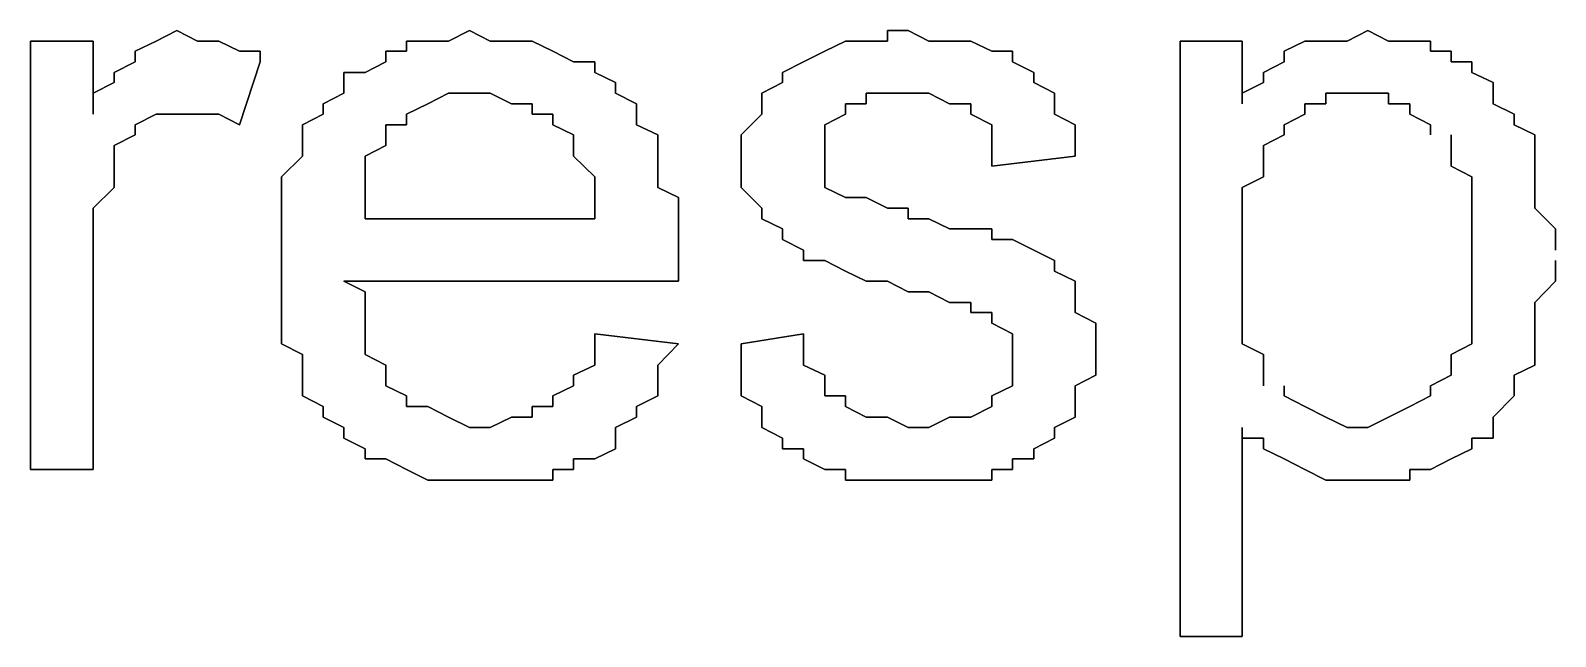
# Model space of a CAD drawing. Header units: metres. Extents: x 2.9 to 42.8, y 1.7 to 28.7.
# Drawn here: x 37.8107 to 38.0682, y 15.3776 to 15.4799 of the extents above; entities that cross this region are included whole.
import ezdxf

# ---------------------------------------------------------------- set-up
doc = ezdxf.new("R2010")
doc.units = ezdxf.units.M
doc.layers.add('GRIS', color=8, linetype='Continuous')

msp = doc.modelspace()

# ---------------------------------------------------------------- linework, layer by layer
at = {"layer": 'GRIS', "lineweight": -3}
for points in [[(37.8354, 15.4799), (37.8319, 15.4781), (37.8354, 15.4799)], [(37.8389, 15.4781), (37.8354, 15.4799), (37.8389, 15.4781)], [(37.8848, 15.4799), (37.8813, 15.4781), (37.8848, 15.4799)], [(37.8883, 15.4781), (37.8848, 15.4799), (37.8883, 15.4781)], [(37.9589, 15.4799), (37.9554, 15.4799), (37.9589, 15.4799)], [(37.9554, 15.4799), (37.9554, 15.4781), (37.9554, 15.4799)], [(37.9624, 15.4781), (37.9589, 15.4799), (37.9624, 15.4781)], [(38.0365, 15.4799), (38.033, 15.4781), (38.0365, 15.4799)], [(38.04, 15.4781), (38.0365, 15.4799), (38.04, 15.4781)], [(37.8213, 15.4781), (37.8107, 15.4781), (37.8213, 15.4781)], [(37.8107, 15.4781), (37.8107, 15.4058), (37.8107, 15.4781)], [(37.8213, 15.4658), (37.8213, 15.4781), (37.8213, 15.4658)], [(37.8319, 15.4781), (37.8284, 15.4764), (37.8319, 15.4781)], [(37.8284, 15.4764), (37.8284, 15.4746), (37.8284, 15.4764)], [(37.8425, 15.4781), (37.8389, 15.4781), (37.8425, 15.4781)], [(37.846, 15.4764), (37.8425, 15.4781), (37.846, 15.4764)], [(37.8495, 15.4764), (37.846, 15.4764), (37.8495, 15.4764)], [(37.8495, 15.4746), (37.8495, 15.4764), (37.8495, 15.4746)], [(37.8742, 15.4764), (37.8707, 15.4764), (37.8742, 15.4764)], [(37.8707, 15.4764), (37.8707, 15.4746), (37.8707, 15.4764)], [(37.8778, 15.4781), (37.8742, 15.4781), (37.8778, 15.4781)], [(37.8742, 15.4781), (37.8742, 15.4764), (37.8742, 15.4781)], [(37.8813, 15.4781), (37.8778, 15.4781), (37.8813, 15.4781)], [(37.8919, 15.4781), (37.8883, 15.4781), (37.8919, 15.4781)], [(37.8954, 15.4781), (37.8919, 15.4781), (37.8954, 15.4781)], [(37.8989, 15.4764), (37.8954, 15.4781), (37.8989, 15.4764)], [(37.9024, 15.4746), (37.8989, 15.4764), (37.9024, 15.4746)], [(37.9448, 15.4764), (37.9412, 15.4746), (37.9448, 15.4764)], [(37.9483, 15.4781), (37.9448, 15.4764), (37.9483, 15.4781)], [(37.9518, 15.4781), (37.9483, 15.4781), (37.9518, 15.4781)], [(37.9554, 15.4781), (37.9518, 15.4781), (37.9554, 15.4781)], [(37.9659, 15.4781), (37.9624, 15.4781), (37.9659, 15.4781)], [(37.9695, 15.4781), (37.9659, 15.4781), (37.9695, 15.4781)], [(37.973, 15.4764), (37.9695, 15.4781), (37.973, 15.4764)], [(37.9765, 15.4764), (37.973, 15.4764), (37.9765, 15.4764)], [(37.9765, 15.4746), (37.9765, 15.4764), (37.9765, 15.4746)], [(38.0153, 15.4781), (38.0048, 15.4781), (38.0153, 15.4781)], [(38.0048, 15.4781), (38.0048, 15.3776), (38.0048, 15.4781)], [(38.0153, 15.4675), (38.0153, 15.4781), (38.0153, 15.4675)], [(38.0259, 15.4781), (38.0224, 15.4764), (38.0259, 15.4781)], [(38.0224, 15.4764), (38.0224, 15.4746), (38.0224, 15.4764)], [(38.0294, 15.4781), (38.0259, 15.4781), (38.0294, 15.4781)], [(38.033, 15.4781), (38.0294, 15.4781), (38.033, 15.4781)], [(38.0436, 15.4781), (38.04, 15.4781), (38.0436, 15.4781)], [(38.0471, 15.4781), (38.0436, 15.4781), (38.0471, 15.4781)], [(38.0471, 15.4764), (38.0471, 15.4781), (38.0471, 15.4764)], [(38.0506, 15.4764), (38.0471, 15.4764), (38.0506, 15.4764)], [(38.0506, 15.4746), (38.0506, 15.4764), (38.0506, 15.4746)], [(37.8284, 15.4746), (37.8248, 15.4728), (37.8284, 15.4746)], [(37.846, 15.464), (37.8495, 15.4746), (37.846, 15.464)], [(37.8707, 15.4746), (37.8672, 15.4728), (37.8707, 15.4746)], [(37.906, 15.4746), (37.9024, 15.4746), (37.906, 15.4746)], [(37.906, 15.4728), (37.906, 15.4746), (37.906, 15.4728)], [(37.9412, 15.4746), (37.9377, 15.4728), (37.9412, 15.4746)], [(37.9801, 15.4728), (37.9765, 15.4746), (37.9801, 15.4728)], [(38.0224, 15.4746), (38.0189, 15.4728), (38.0224, 15.4746)], [(38.0541, 15.4746), (38.0506, 15.4746), (38.0541, 15.4746)], [(38.0541, 15.4728), (38.0541, 15.4746), (38.0541, 15.4728)], [(37.8248, 15.4711), (37.8213, 15.4693), (37.8248, 15.4711)], [(37.8248, 15.4728), (37.8248, 15.4711), (37.8248, 15.4728)], [(37.8672, 15.4728), (37.8636, 15.4728), (37.8672, 15.4728)], [(37.8636, 15.4728), (37.8636, 15.4711), (37.8636, 15.4728)], [(37.8636, 15.4711), (37.8636, 15.4693), (37.8636, 15.4711)], [(37.9095, 15.4711), (37.906, 15.4728), (37.9095, 15.4711)], [(37.9095, 15.4693), (37.9095, 15.4711), (37.9095, 15.4693)], [(37.9377, 15.4711), (37.9342, 15.4693), (37.9377, 15.4711)], [(37.9377, 15.4728), (37.9377, 15.4711), (37.9377, 15.4728)], [(37.9801, 15.4711), (37.9801, 15.4728), (37.9801, 15.4711)], [(37.9836, 15.4693), (37.9801, 15.4711), (37.9836, 15.4693)], [(38.0189, 15.4711), (38.0153, 15.4693), (38.0189, 15.4711)], [(38.0189, 15.4728), (38.0189, 15.4711), (38.0189, 15.4728)], [(38.0577, 15.4711), (38.0541, 15.4728), (38.0577, 15.4711)], [(38.0577, 15.4693), (38.0577, 15.4711), (38.0577, 15.4693)], [(37.8213, 15.4693), (37.8213, 15.4658), (37.8213, 15.4693)], [(37.8636, 15.4693), (37.8601, 15.4675), (37.8636, 15.4693)], [(37.8778, 15.4675), (37.8813, 15.4693), (37.8778, 15.4675)], [(37.8813, 15.4693), (37.8848, 15.4693), (37.8813, 15.4693)], [(37.8848, 15.4693), (37.8883, 15.4693), (37.8848, 15.4693)], [(37.8883, 15.4693), (37.8919, 15.4675), (37.8883, 15.4693)], [(37.913, 15.4675), (37.9095, 15.4693), (37.913, 15.4675)], [(37.9342, 15.4693), (37.9342, 15.4675), (37.9342, 15.4693)], [(37.9518, 15.4675), (37.9518, 15.4693), (37.9518, 15.4675)], [(37.9518, 15.4693), (37.9554, 15.4693), (37.9518, 15.4693)], [(37.9554, 15.4693), (37.9589, 15.4693), (37.9554, 15.4693)], [(37.9589, 15.4693), (37.9624, 15.4693), (37.9589, 15.4693)], [(37.9624, 15.4693), (37.9659, 15.4675), (37.9624, 15.4693)], [(37.9836, 15.4675), (37.9836, 15.4693), (37.9836, 15.4675)], [(38.0153, 15.4693), (38.0153, 15.4675), (38.0153, 15.4693)], [(38.0294, 15.4675), (38.0294, 15.4693), (38.0294, 15.4675)], [(38.0294, 15.4693), (38.033, 15.4693), (38.0294, 15.4693)], [(38.033, 15.4693), (38.0365, 15.4693), (38.033, 15.4693)], [(38.0365, 15.4693), (38.04, 15.4693), (38.0365, 15.4693)], [(38.04, 15.4693), (38.04, 15.4675), (38.04, 15.4693)], [(38.0577, 15.4675), (38.0577, 15.4693), (38.0577, 15.4675)], [(37.8284, 15.464), (37.8319, 15.4658), (37.8284, 15.464)], [(37.8319, 15.4658), (37.8354, 15.4658), (37.8319, 15.4658)], [(37.8354, 15.4658), (37.8389, 15.4658), (37.8354, 15.4658)], [(37.8389, 15.4658), (37.8425, 15.4658), (37.8389, 15.4658)], [(37.8425, 15.4658), (37.846, 15.464), (37.8425, 15.4658)], [(37.8601, 15.4658), (37.8566, 15.464), (37.8601, 15.4658)], [(37.8601, 15.4675), (37.8601, 15.4658), (37.8601, 15.4675)], [(37.8742, 15.4658), (37.8778, 15.4675), (37.8742, 15.4658)], [(37.8742, 15.464), (37.8742, 15.4658), (37.8742, 15.464)], [(37.8919, 15.4675), (37.8954, 15.4675), (37.8919, 15.4675)], [(37.8954, 15.4675), (37.8954, 15.4658), (37.8954, 15.4675)], [(37.8954, 15.4658), (37.8989, 15.4658), (37.8954, 15.4658)], [(37.8989, 15.4658), (37.8989, 15.464), (37.8989, 15.4658)], [(37.913, 15.4658), (37.913, 15.4675), (37.913, 15.4658)], [(37.913, 15.464), (37.913, 15.4658), (37.913, 15.464)], [(37.9342, 15.4658), (37.9307, 15.4623), (37.9342, 15.4658)], [(37.9342, 15.4675), (37.9342, 15.4658), (37.9342, 15.4675)], [(37.9448, 15.464), (37.9483, 15.4658), (37.9448, 15.464)], [(37.9483, 15.4658), (37.9483, 15.4675), (37.9483, 15.4658)], [(37.9483, 15.4675), (37.9518, 15.4675), (37.9483, 15.4675)], [(37.9659, 15.4675), (37.9695, 15.4675), (37.9659, 15.4675)], [(37.9695, 15.4675), (37.9695, 15.4658), (37.9695, 15.4675)], [(37.9695, 15.4658), (37.973, 15.464), (37.9695, 15.4658)], [(37.9836, 15.4658), (37.9836, 15.4675), (37.9836, 15.4658)], [(37.9871, 15.464), (37.9836, 15.4658), (37.9871, 15.464)], [(38.0224, 15.464), (38.0259, 15.4658), (38.0224, 15.464)], [(38.0259, 15.4658), (38.0259, 15.4675), (38.0259, 15.4658)], [(38.0259, 15.4675), (38.0294, 15.4675), (38.0259, 15.4675)], [(38.04, 15.4675), (38.0436, 15.4675), (38.04, 15.4675)], [(38.0436, 15.4675), (38.0436, 15.4658), (38.0436, 15.4675)], [(38.0436, 15.4658), (38.0471, 15.464), (38.0436, 15.4658)], [(38.0612, 15.4658), (38.0577, 15.4675), (38.0612, 15.4658)], [(38.0612, 15.464), (38.0612, 15.4658), (38.0612, 15.464)], [(37.8284, 15.4623), (37.8284, 15.464), (37.8284, 15.4623)], [(37.8566, 15.464), (37.8566, 15.4623), (37.8566, 15.464)], [(37.8707, 15.4623), (37.8707, 15.464), (37.8707, 15.4623)], [(37.8707, 15.464), (37.8742, 15.464), (37.8707, 15.464)], [(37.8989, 15.464), (37.9024, 15.4623), (37.8989, 15.464)], [(37.9166, 15.4623), (37.913, 15.464), (37.9166, 15.4623)], [(37.9448, 15.4623), (37.9448, 15.464), (37.9448, 15.4623)], [(37.973, 15.464), (37.973, 15.4623), (37.973, 15.464)], [(37.9871, 15.4623), (37.9871, 15.464), (37.9871, 15.4623)], [(38.0224, 15.4623), (38.0224, 15.464), (38.0224, 15.4623)], [(38.0471, 15.464), (38.0471, 15.4623), (38.0471, 15.464)], [(38.0647, 15.4623), (38.0612, 15.464), (38.0647, 15.4623)], [(37.8248, 15.4605), (37.8284, 15.4623), (37.8248, 15.4605)], [(37.8248, 15.4587), (37.8248, 15.4605), (37.8248, 15.4587)], [(37.8566, 15.4623), (37.8566, 15.4605), (37.8566, 15.4623)], [(37.8566, 15.4605), (37.8566, 15.4587), (37.8566, 15.4605)], [(37.8672, 15.4587), (37.8707, 15.4605), (37.8672, 15.4587)], [(37.8707, 15.4605), (37.8707, 15.4623), (37.8707, 15.4605)], [(37.9024, 15.4623), (37.9024, 15.4605), (37.9024, 15.4623)], [(37.9024, 15.4605), (37.9024, 15.4587), (37.9024, 15.4605)], [(37.9166, 15.4605), (37.9166, 15.4623), (37.9166, 15.4605)], [(37.9166, 15.4587), (37.9166, 15.4605), (37.9166, 15.4587)], [(37.9307, 15.4623), (37.9307, 15.4605), (37.9307, 15.4623)], [(37.9307, 15.4605), (37.9307, 15.4587), (37.9307, 15.4605)], [(37.9448, 15.4605), (37.9448, 15.4623), (37.9448, 15.4605)], [(37.9448, 15.457), (37.9448, 15.4605), (37.9448, 15.457)], [(37.973, 15.4623), (37.973, 15.4587), (37.973, 15.4623)], [(37.9871, 15.4587), (37.9871, 15.4623), (37.9871, 15.4587)], [(38.0189, 15.4605), (38.0224, 15.4623), (38.0189, 15.4605)], [(38.0189, 15.4587), (38.0189, 15.4605), (38.0189, 15.4587)], [(38.0506, 15.4623), (38.0506, 15.4605), (38.0506, 15.4623)], [(38.0506, 15.4605), (38.0506, 15.4587), (38.0506, 15.4605)], [(38.0647, 15.4605), (38.0647, 15.4623), (38.0647, 15.4605)], [(38.0647, 15.4587), (38.0647, 15.4605), (38.0647, 15.4587)], [(37.8248, 15.457), (37.8248, 15.4587), (37.8248, 15.457)], [(37.8566, 15.4587), (37.8531, 15.4552), (37.8566, 15.4587)], [(37.8672, 15.4552), (37.8672, 15.4587), (37.8672, 15.4552)], [(37.9024, 15.4587), (37.906, 15.4552), (37.9024, 15.4587)], [(37.9166, 15.4552), (37.9166, 15.4587), (37.9166, 15.4552)], [(37.9307, 15.4587), (37.9307, 15.457), (37.9307, 15.4587)], [(37.973, 15.4587), (37.973, 15.457), (37.973, 15.4587)], [(37.973, 15.457), (37.9871, 15.4587), (37.973, 15.457)], [(38.0189, 15.457), (38.0189, 15.4587), (38.0189, 15.457)], [(38.0506, 15.4587), (38.0506, 15.457), (38.0506, 15.4587)], [(38.0647, 15.457), (38.0647, 15.4587), (38.0647, 15.457)], [(37.8248, 15.4552), (37.8248, 15.457), (37.8248, 15.4552)], [(37.8248, 15.4534), (37.8248, 15.4552), (37.8248, 15.4534)], [(37.8531, 15.4552), (37.8531, 15.4534), (37.8531, 15.4552)], [(37.8672, 15.4534), (37.8672, 15.4552), (37.8672, 15.4534)], [(37.906, 15.4552), (37.906, 15.4534), (37.906, 15.4552)], [(37.9166, 15.4534), (37.9166, 15.4552), (37.9166, 15.4534)], [(37.9307, 15.457), (37.9307, 15.4552), (37.9307, 15.457)], [(37.9307, 15.4552), (37.9307, 15.4534), (37.9307, 15.4552)], [(37.9448, 15.4552), (37.9448, 15.457), (37.9448, 15.4552)], [(37.9448, 15.4534), (37.9448, 15.4552), (37.9448, 15.4534)], [(38.0153, 15.4534), (38.0189, 15.4552), (38.0153, 15.4534)], [(38.0189, 15.4552), (38.0189, 15.457), (38.0189, 15.4552)], [(38.0506, 15.457), (38.0541, 15.4552), (38.0506, 15.457)], [(38.0541, 15.4552), (38.0541, 15.4534), (38.0541, 15.4552)], [(38.0647, 15.4534), (38.0647, 15.457), (38.0647, 15.4534)], [(37.8213, 15.4499), (37.8248, 15.4534), (37.8213, 15.4499)], [(37.8531, 15.4534), (37.8531, 15.4517), (37.8531, 15.4534)], [(37.8672, 15.4517), (37.8672, 15.4534), (37.8672, 15.4517)], [(37.906, 15.4534), (37.906, 15.4517), (37.906, 15.4534)], [(37.9201, 15.4517), (37.9166, 15.4534), (37.9201, 15.4517)], [(37.9307, 15.4534), (37.9342, 15.4499), (37.9307, 15.4534)], [(37.9483, 15.4517), (37.9448, 15.4534), (37.9483, 15.4517)], [(38.0153, 15.4499), (38.0153, 15.4534), (38.0153, 15.4499)], [(38.0541, 15.4534), (38.0541, 15.4499), (38.0541, 15.4534)], [(38.0647, 15.4517), (38.0647, 15.4534), (38.0647, 15.4517)], [(37.8531, 15.4517), (37.8531, 15.4481), (37.8531, 15.4517)], [(37.8672, 15.4481), (37.8672, 15.4517), (37.8672, 15.4481)], [(37.906, 15.4517), (37.906, 15.4481), (37.906, 15.4517)], [(37.9201, 15.4481), (37.9201, 15.4517), (37.9201, 15.4481)], [(37.9518, 15.4517), (37.9483, 15.4517), (37.9518, 15.4517)], [(37.9554, 15.4499), (37.9518, 15.4517), (37.9554, 15.4499)], [(38.0647, 15.4499), (38.0647, 15.4517), (38.0647, 15.4499)], [(37.8213, 15.4481), (37.8213, 15.4499), (37.8213, 15.4481)], [(37.8213, 15.4464), (37.8213, 15.4481), (37.8213, 15.4464)], [(37.8531, 15.4481), (37.8531, 15.4464), (37.8531, 15.4481)], [(37.906, 15.4481), (37.8672, 15.4481), (37.906, 15.4481)], [(37.9201, 15.4464), (37.9201, 15.4481), (37.9201, 15.4464)], [(37.9342, 15.4499), (37.9342, 15.4481), (37.9342, 15.4499)], [(37.9342, 15.4481), (37.9377, 15.4464), (37.9342, 15.4481)], [(37.9589, 15.4499), (37.9554, 15.4499), (37.9589, 15.4499)], [(37.9589, 15.4481), (37.9589, 15.4499), (37.9589, 15.4481)], [(37.9624, 15.4481), (37.9589, 15.4481), (37.9624, 15.4481)], [(37.9659, 15.4464), (37.9624, 15.4481), (37.9659, 15.4464)], [(38.0153, 15.4481), (38.0153, 15.4499), (38.0153, 15.4481)], [(38.0153, 15.4446), (38.0153, 15.4481), (38.0153, 15.4446)], [(38.0541, 15.4499), (38.0541, 15.4481), (38.0541, 15.4499)], [(38.0541, 15.4481), (38.0541, 15.4446), (38.0541, 15.4481)], [(38.0682, 15.4464), (38.0647, 15.4499), (38.0682, 15.4464)], [(37.8213, 15.4428), (37.8213, 15.4464), (37.8213, 15.4428)], [(37.8531, 15.4464), (37.8531, 15.4428), (37.8531, 15.4464)], [(37.9201, 15.4428), (37.9201, 15.4464), (37.9201, 15.4428)], [(37.9377, 15.4464), (37.9377, 15.4446), (37.9377, 15.4464)], [(37.9695, 15.4464), (37.9659, 15.4464), (37.9695, 15.4464)], [(37.973, 15.4464), (37.9695, 15.4464), (37.973, 15.4464)], [(37.973, 15.4446), (37.973, 15.4464), (37.973, 15.4446)], [(38.0682, 15.4446), (38.0682, 15.4464), (38.0682, 15.4446)], [(37.8213, 15.4058), (37.8213, 15.4428), (37.8213, 15.4058)], [(37.8531, 15.4428), (37.8531, 15.4411), (37.8531, 15.4428)], [(37.9201, 15.4411), (37.9201, 15.4428), (37.9201, 15.4411)], [(37.9377, 15.4446), (37.9412, 15.4428), (37.9377, 15.4446)], [(37.9412, 15.4428), (37.9412, 15.4411), (37.9412, 15.4428)], [(37.9765, 15.4446), (37.973, 15.4446), (37.9765, 15.4446)], [(37.9801, 15.4428), (37.9765, 15.4446), (37.9801, 15.4428)], [(37.9836, 15.4411), (37.9801, 15.4428), (37.9836, 15.4411)], [(38.0153, 15.4428), (38.0153, 15.4446), (38.0153, 15.4428)], [(38.0153, 15.4411), (38.0153, 15.4428), (38.0153, 15.4411)], [(38.0541, 15.4446), (38.0541, 15.4411), (38.0541, 15.4446)], [(38.0682, 15.4428), (38.0682, 15.4446), (38.0682, 15.4428)], [(37.8531, 15.4411), (37.8531, 15.4393), (37.8531, 15.4411)], [(37.9201, 15.4393), (37.9201, 15.4411), (37.9201, 15.4393)], [(37.9412, 15.4411), (37.9448, 15.4411), (37.9412, 15.4411)], [(37.9448, 15.4411), (37.9483, 15.4393), (37.9448, 15.4411)], [(37.9836, 15.4393), (37.9836, 15.4411), (37.9836, 15.4393)], [(38.0153, 15.4376), (38.0153, 15.4411), (38.0153, 15.4376)], [(38.0541, 15.4411), (38.0541, 15.4376), (38.0541, 15.4411)], [(38.0682, 15.4393), (38.0682, 15.4411), (38.0682, 15.4393)], [(37.8531, 15.4393), (37.8531, 15.4358), (37.8531, 15.4393)], [(37.8672, 15.4358), (37.8636, 15.4376), (37.8672, 15.4358)], [(37.8636, 15.4376), (37.9201, 15.4376), (37.8636, 15.4376)], [(37.9201, 15.4376), (37.9201, 15.4393), (37.9201, 15.4376)], [(37.9483, 15.4393), (37.9518, 15.4376), (37.9483, 15.4393)], [(37.9518, 15.4376), (37.9554, 15.4376), (37.9518, 15.4376)], [(37.9554, 15.4376), (37.9589, 15.4358), (37.9554, 15.4376)], [(37.9871, 15.4376), (37.9836, 15.4393), (37.9871, 15.4376)], [(37.9871, 15.434), (37.9871, 15.4376), (37.9871, 15.434)], [(38.0153, 15.4358), (38.0153, 15.4376), (38.0153, 15.4358)], [(38.0541, 15.4376), (38.0541, 15.434), (38.0541, 15.4376)], [(38.0647, 15.434), (38.0682, 15.4376), (38.0647, 15.434)], [(38.0682, 15.4376), (38.0682, 15.4393), (38.0682, 15.4376)], [(37.8531, 15.4358), (37.8531, 15.434), (37.8531, 15.4358)], [(37.8672, 15.4323), (37.8672, 15.4358), (37.8672, 15.4323)], [(37.9589, 15.4358), (37.9624, 15.4358), (37.9589, 15.4358)], [(37.9624, 15.4358), (37.9659, 15.434), (37.9624, 15.4358)], [(38.0153, 15.4323), (38.0153, 15.4358), (38.0153, 15.4323)], [(37.8531, 15.434), (37.8531, 15.4305), (37.8531, 15.434)], [(37.8672, 15.4305), (37.8672, 15.4323), (37.8672, 15.4305)], [(37.9659, 15.434), (37.9695, 15.434), (37.9659, 15.434)], [(37.9695, 15.434), (37.9695, 15.4323), (37.9695, 15.434)], [(37.9695, 15.4323), (37.973, 15.4323), (37.9695, 15.4323)], [(37.973, 15.4323), (37.973, 15.4305), (37.973, 15.4323)], [(37.9871, 15.4323), (37.9871, 15.434), (37.9871, 15.4323)], [(37.9906, 15.4305), (37.9871, 15.4323), (37.9906, 15.4305)], [(38.0153, 15.4305), (38.0153, 15.4323), (38.0153, 15.4305)], [(38.0541, 15.434), (38.0541, 15.4323), (38.0541, 15.434)], [(38.0541, 15.4323), (38.0541, 15.4305), (38.0541, 15.4323)], [(38.0647, 15.4323), (38.0647, 15.434), (38.0647, 15.4323)], [(38.0647, 15.4287), (38.0647, 15.4323), (38.0647, 15.4287)], [(37.8531, 15.4305), (37.8531, 15.4287), (37.8531, 15.4305)], [(37.8672, 15.4287), (37.8672, 15.4305), (37.8672, 15.4287)], [(37.973, 15.4305), (37.9765, 15.4287), (37.973, 15.4305)], [(37.9906, 15.4287), (37.9906, 15.4305), (37.9906, 15.4287)], [(38.0153, 15.427), (38.0153, 15.4305), (38.0153, 15.427)], [(38.0541, 15.4305), (38.0541, 15.427), (38.0541, 15.4305)], [(37.8531, 15.4287), (37.8531, 15.427), (37.8531, 15.4287)], [(37.8531, 15.427), (37.8566, 15.4252), (37.8531, 15.427)], [(37.8672, 15.4252), (37.8672, 15.4287), (37.8672, 15.4252)], [(37.906, 15.4287), (37.906, 15.427), (37.906, 15.4287)], [(37.9201, 15.427), (37.906, 15.4287), (37.9201, 15.427)], [(37.906, 15.427), (37.906, 15.4234), (37.906, 15.427)], [(37.9166, 15.4234), (37.9201, 15.427), (37.9166, 15.4234)], [(37.9412, 15.4287), (37.9307, 15.427), (37.9412, 15.4287)], [(37.9307, 15.427), (37.9307, 15.4252), (37.9307, 15.427)], [(37.9412, 15.4252), (37.9412, 15.4287), (37.9412, 15.4252)], [(37.9765, 15.4287), (37.9765, 15.427), (37.9765, 15.4287)], [(37.9765, 15.427), (37.9765, 15.4252), (37.9765, 15.427)], [(37.9906, 15.427), (37.9906, 15.4287), (37.9906, 15.427)], [(37.9906, 15.4234), (37.9906, 15.427), (37.9906, 15.4234)], [(38.0189, 15.4252), (38.0153, 15.427), (38.0189, 15.4252)], [(38.0541, 15.427), (38.0506, 15.4252), (38.0541, 15.427)], [(38.0647, 15.427), (38.0647, 15.4287), (38.0647, 15.427)], [(38.0647, 15.4252), (38.0647, 15.427), (38.0647, 15.4252)], [(37.8566, 15.4252), (37.8566, 15.4217), (37.8566, 15.4252)], [(37.8707, 15.4234), (37.8672, 15.4252), (37.8707, 15.4234)], [(37.9307, 15.4252), (37.9307, 15.4234), (37.9307, 15.4252)], [(37.9412, 15.4234), (37.9412, 15.4252), (37.9412, 15.4234)], [(37.9765, 15.4252), (37.9765, 15.4234), (37.9765, 15.4252)], [(38.0189, 15.4234), (38.0189, 15.4252), (38.0189, 15.4234)], [(38.0506, 15.4252), (38.0506, 15.4234), (38.0506, 15.4252)], [(38.0647, 15.4234), (38.0647, 15.4252), (38.0647, 15.4234)], [(37.8566, 15.4217), (37.8566, 15.4199), (37.8566, 15.4217)], [(37.8707, 15.4217), (37.8707, 15.4234), (37.8707, 15.4217)], [(37.8707, 15.4199), (37.8707, 15.4217), (37.8707, 15.4199)], [(37.906, 15.4234), (37.9024, 15.4217), (37.906, 15.4234)], [(37.9024, 15.4217), (37.9024, 15.4199), (37.9024, 15.4217)], [(37.9166, 15.4217), (37.9166, 15.4234), (37.9166, 15.4217)], [(37.9166, 15.4199), (37.9166, 15.4217), (37.9166, 15.4199)], [(37.9307, 15.4234), (37.9307, 15.4199), (37.9307, 15.4234)], [(37.9448, 15.4217), (37.9412, 15.4234), (37.9448, 15.4217)], [(37.9448, 15.4199), (37.9448, 15.4217), (37.9448, 15.4199)], [(37.9765, 15.4234), (37.9765, 15.4199), (37.9765, 15.4234)], [(37.9871, 15.4199), (37.9906, 15.4217), (37.9871, 15.4199)], [(37.9906, 15.4217), (37.9906, 15.4234), (37.9906, 15.4217)], [(38.0189, 15.4217), (38.0189, 15.4234), (38.0189, 15.4217)], [(38.0189, 15.4199), (38.0189, 15.4217), (38.0189, 15.4199)], [(38.0506, 15.4217), (38.0471, 15.4199), (38.0506, 15.4217)], [(38.0506, 15.4234), (38.0506, 15.4217), (38.0506, 15.4234)], [(38.0612, 15.4217), (38.0647, 15.4234), (38.0612, 15.4217)], [(38.0612, 15.4199), (38.0612, 15.4217), (38.0612, 15.4199)], [(37.8566, 15.4199), (37.8566, 15.4182), (37.8566, 15.4199)], [(37.8742, 15.4182), (37.8707, 15.4199), (37.8742, 15.4182)], [(37.9024, 15.4199), (37.8989, 15.4182), (37.9024, 15.4199)], [(37.9166, 15.4182), (37.9166, 15.4199), (37.9166, 15.4182)], [(37.9307, 15.4199), (37.9307, 15.4182), (37.9307, 15.4199)], [(37.9448, 15.4182), (37.9448, 15.4199), (37.9448, 15.4182)], [(37.9765, 15.4199), (37.973, 15.4182), (37.9765, 15.4199)], [(37.9871, 15.4164), (37.9871, 15.4199), (37.9871, 15.4164)], [(38.0224, 15.4182), (38.0224, 15.4199), (38.0224, 15.4182)], [(38.0471, 15.4199), (38.0471, 15.4182), (38.0471, 15.4199)], [(38.0612, 15.4182), (38.0612, 15.4199), (38.0612, 15.4182)], [(37.8566, 15.4182), (37.8601, 15.4164), (37.8566, 15.4182)], [(37.8742, 15.4164), (37.8742, 15.4182), (37.8742, 15.4164)], [(37.8989, 15.4182), (37.8989, 15.4164), (37.8989, 15.4182)], [(37.913, 15.4164), (37.9166, 15.4182), (37.913, 15.4164)], [(37.9307, 15.4182), (37.9342, 15.4164), (37.9307, 15.4182)], [(37.9483, 15.4182), (37.9448, 15.4182), (37.9483, 15.4182)], [(37.9483, 15.4164), (37.9483, 15.4182), (37.9483, 15.4164)], [(37.973, 15.4182), (37.973, 15.4164), (37.973, 15.4182)], [(38.0259, 15.4164), (38.0224, 15.4182), (38.0259, 15.4164)], [(38.0471, 15.4182), (38.0436, 15.4164), (38.0471, 15.4182)], [(38.0577, 15.4146), (38.0612, 15.4182), (38.0577, 15.4146)], [(37.8601, 15.4164), (37.8601, 15.4146), (37.8601, 15.4164)], [(37.8601, 15.4146), (37.8636, 15.4129), (37.8601, 15.4146)], [(37.8778, 15.4164), (37.8742, 15.4164), (37.8778, 15.4164)], [(37.8813, 15.4146), (37.8778, 15.4164), (37.8813, 15.4146)], [(37.8848, 15.4129), (37.8813, 15.4146), (37.8848, 15.4129)], [(37.8919, 15.4146), (37.8883, 15.4129), (37.8919, 15.4146)], [(37.8954, 15.4146), (37.8919, 15.4146), (37.8954, 15.4146)], [(37.8989, 15.4164), (37.8954, 15.4164), (37.8989, 15.4164)], [(37.8954, 15.4164), (37.8954, 15.4146), (37.8954, 15.4164)], [(37.9095, 15.4129), (37.913, 15.4146), (37.9095, 15.4129)], [(37.913, 15.4146), (37.913, 15.4164), (37.913, 15.4146)], [(37.9342, 15.4164), (37.9342, 15.4146), (37.9342, 15.4164)], [(37.9342, 15.4146), (37.9342, 15.4129), (37.9342, 15.4146)], [(37.9518, 15.4146), (37.9483, 15.4164), (37.9518, 15.4146)], [(37.9554, 15.4146), (37.9518, 15.4146), (37.9554, 15.4146)], [(37.9589, 15.4129), (37.9554, 15.4146), (37.9589, 15.4129)], [(37.9659, 15.4146), (37.9624, 15.4129), (37.9659, 15.4146)], [(37.9695, 15.4146), (37.9659, 15.4146), (37.9695, 15.4146)], [(37.973, 15.4164), (37.9695, 15.4146), (37.973, 15.4164)], [(37.9836, 15.4129), (37.9871, 15.4146), (37.9836, 15.4129)], [(37.9871, 15.4146), (37.9871, 15.4164), (37.9871, 15.4146)], [(38.0294, 15.4146), (38.0259, 15.4164), (38.0294, 15.4146)], [(38.033, 15.4129), (38.0294, 15.4146), (38.033, 15.4129)], [(38.04, 15.4146), (38.0365, 15.4129), (38.04, 15.4146)], [(38.0436, 15.4164), (38.04, 15.4146), (38.0436, 15.4164)], [(38.0577, 15.4129), (38.0577, 15.4146), (38.0577, 15.4129)], [(37.8636, 15.4129), (37.8636, 15.4111), (37.8636, 15.4129)], [(37.8883, 15.4129), (37.8848, 15.4129), (37.8883, 15.4129)], [(37.9095, 15.4111), (37.9095, 15.4129), (37.9095, 15.4111)], [(37.9342, 15.4129), (37.9377, 15.4111), (37.9342, 15.4129)], [(37.9624, 15.4129), (37.9589, 15.4129), (37.9624, 15.4129)], [(37.9836, 15.4111), (37.9836, 15.4129), (37.9836, 15.4111)], [(38.0153, 15.3776), (38.0153, 15.4129), (38.0153, 15.3776)], [(38.0153, 15.4129), (38.0153, 15.4111), (38.0153, 15.4129)], [(38.0365, 15.4129), (38.033, 15.4129), (38.0365, 15.4129)], [(38.0577, 15.4111), (38.0577, 15.4129), (38.0577, 15.4111)], [(37.8636, 15.4111), (37.8672, 15.4093), (37.8636, 15.4111)], [(37.8672, 15.4093), (37.8672, 15.4076), (37.8672, 15.4093)], [(37.906, 15.4076), (37.9095, 15.4093), (37.906, 15.4076)], [(37.9095, 15.4093), (37.9095, 15.4111), (37.9095, 15.4093)], [(37.9377, 15.4111), (37.9377, 15.4093), (37.9377, 15.4111)], [(37.9377, 15.4093), (37.9412, 15.4093), (37.9377, 15.4093)], [(37.9412, 15.4093), (37.9412, 15.4076), (37.9412, 15.4093)], [(37.9801, 15.4093), (37.9836, 15.4111), (37.9801, 15.4093)], [(37.9801, 15.4076), (37.9801, 15.4093), (37.9801, 15.4076)], [(38.0153, 15.4111), (38.0189, 15.4111), (38.0153, 15.4111)], [(38.0189, 15.4111), (38.0189, 15.4093), (38.0189, 15.4111)], [(38.0189, 15.4093), (38.0224, 15.4076), (38.0189, 15.4093)], [(38.0506, 15.4076), (38.0541, 15.4093), (38.0506, 15.4076)], [(38.0541, 15.4093), (38.0541, 15.4111), (38.0541, 15.4093)], [(38.0541, 15.4111), (38.0577, 15.4111), (38.0541, 15.4111)], [(37.8672, 15.4076), (37.8707, 15.4076), (37.8672, 15.4076)], [(37.8707, 15.4076), (37.8742, 15.4058), (37.8707, 15.4076)], [(37.9024, 15.4058), (37.9024, 15.4076), (37.9024, 15.4058)], [(37.9024, 15.4076), (37.906, 15.4076), (37.9024, 15.4076)], [(37.9412, 15.4076), (37.9448, 15.4058), (37.9412, 15.4076)], [(37.9765, 15.4058), (37.9765, 15.4076), (37.9765, 15.4058)], [(37.9765, 15.4076), (37.9801, 15.4076), (37.9765, 15.4076)], [(38.0224, 15.4076), (38.0259, 15.4058), (38.0224, 15.4076)], [(38.0471, 15.4058), (38.0506, 15.4076), (38.0471, 15.4058)], [(37.8107, 15.4058), (37.8213, 15.4058), (37.8107, 15.4058)], [(37.8742, 15.4058), (37.8778, 15.404), (37.8742, 15.4058)], [(37.8778, 15.404), (37.8813, 15.404), (37.8778, 15.404)], [(37.8813, 15.404), (37.8848, 15.404), (37.8813, 15.404)], [(37.8848, 15.404), (37.8883, 15.404), (37.8848, 15.404)], [(37.8883, 15.404), (37.8919, 15.404), (37.8883, 15.404)], [(37.8919, 15.404), (37.8954, 15.404), (37.8919, 15.404)], [(37.8954, 15.404), (37.8989, 15.404), (37.8954, 15.404)], [(37.8989, 15.404), (37.8989, 15.4058), (37.8989, 15.404)], [(37.8989, 15.4058), (37.9024, 15.4058), (37.8989, 15.4058)], [(37.9448, 15.4058), (37.9483, 15.4058), (37.9448, 15.4058)], [(37.9483, 15.4058), (37.9483, 15.404), (37.9483, 15.4058)], [(37.9483, 15.404), (37.9518, 15.404), (37.9483, 15.404)], [(37.9518, 15.404), (37.9554, 15.404), (37.9518, 15.404)], [(37.9554, 15.404), (37.9589, 15.404), (37.9554, 15.404)], [(37.9589, 15.404), (37.9624, 15.404), (37.9589, 15.404)], [(37.9624, 15.404), (37.9659, 15.404), (37.9624, 15.404)], [(37.9659, 15.404), (37.9695, 15.404), (37.9659, 15.404)], [(37.9695, 15.404), (37.973, 15.404), (37.9695, 15.404)], [(37.973, 15.404), (37.973, 15.4058), (37.973, 15.404)], [(37.973, 15.4058), (37.9765, 15.4058), (37.973, 15.4058)], [(38.0259, 15.4058), (38.0294, 15.404), (38.0259, 15.4058)], [(38.0294, 15.404), (38.033, 15.404), (38.0294, 15.404)], [(38.033, 15.404), (38.0365, 15.404), (38.033, 15.404)], [(38.0365, 15.404), (38.04, 15.404), (38.0365, 15.404)], [(38.04, 15.404), (38.0436, 15.404), (38.04, 15.404)], [(38.0436, 15.404), (38.0436, 15.4058), (38.0436, 15.404)], [(38.0436, 15.4058), (38.0471, 15.4058), (38.0436, 15.4058)], [(38.0048, 15.3776), (38.0153, 15.3776), (38.0048, 15.3776)]]:
    msp.add_lwpolyline(points, dxfattribs=at)

doc.saveas('drawing.dxf')
